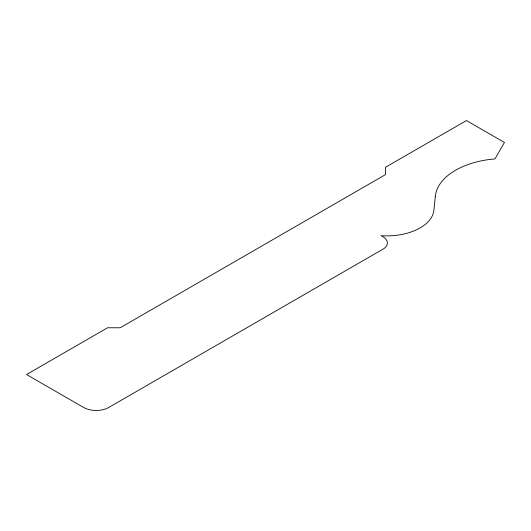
<?xml version="1.0" encoding="UTF-8"?>
<svg xmlns="http://www.w3.org/2000/svg" width="531" height="531" viewBox="0 0 531 531"><rect width="100%" height="100%" fill="white"/><g stroke="black" fill="none" stroke-linecap="round" stroke-linejoin="round"><path stroke-width="0.8" d="M435.281 196.669L433.907 210.03A47.199 27.247 0 0 1 381.019 235.664L384.132 237.463A15.611 9.014 0 0 1 384.026 248.548L108.835 407.423A17.901 10.335 0 0 1 83.52 407.423L26.55 374.534L107.554 327.766L120.212 327.766L385.466 174.626L385.466 167.311L466.47 120.55L504.45 142.474L494.958 158.922A69.402 40.071 0 0 0 435.281 196.669"/></g></svg>
